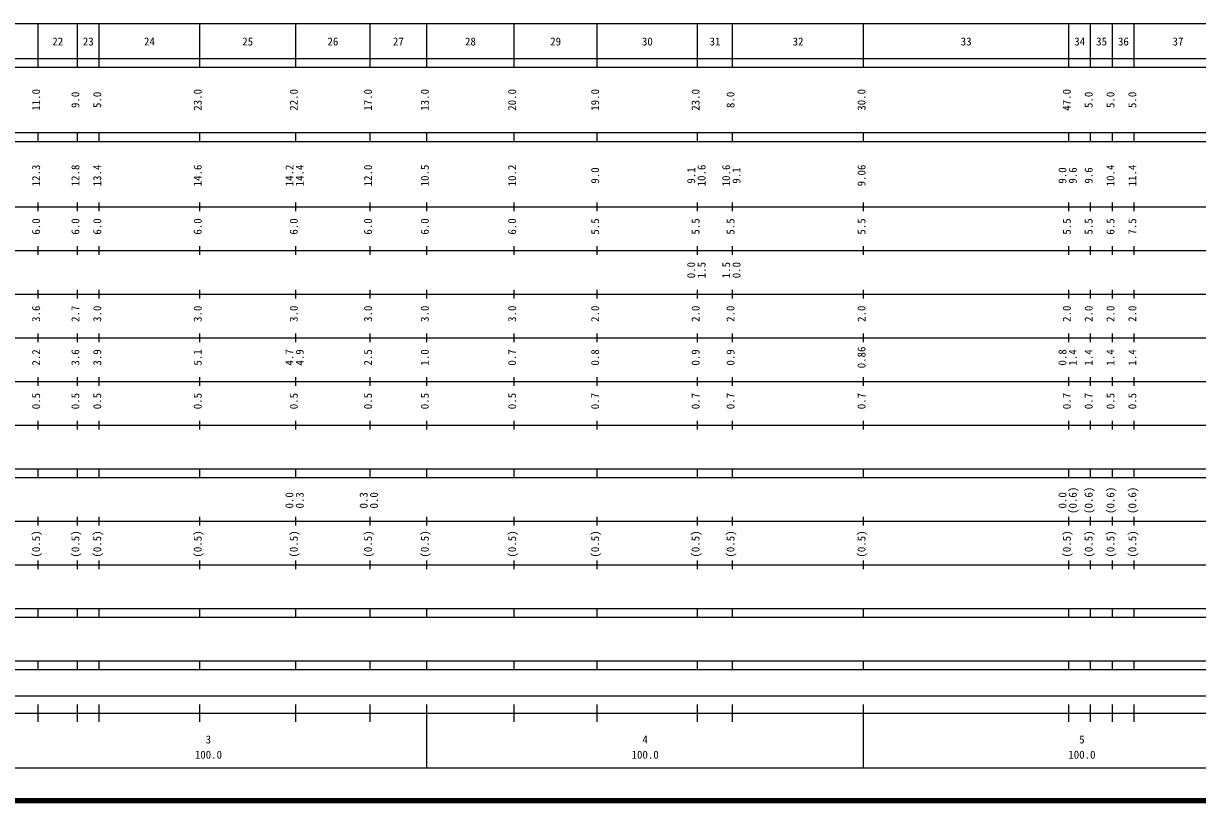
# Model space of a CAD drawing. Units: millimetres on the paper, enlarged 1000 times. Extents: x 40000 to 680000, y 20000 to 380000.
# Drawn here: x 275656 to 544471, y 20000 to 198000 of the extents above; entities that cross this region are included whole.
import ezdxf
from ezdxf.enums import TextEntityAlignment as Align

# ---------------------------------------------------------------- set-up
doc = ezdxf.new("R2010")
doc.units = ezdxf.units.MM
doc.header["$LTSCALE"] = 1000
doc.layers.add('M-TTL', color=2, linetype='Continuous', lineweight=140)
doc.layers.add('M-TTL-BAND', color=7, linetype='Continuous', lineweight=25)
doc.styles.add('ＭＳ ゴシック', font='')
doc.styles.get('ＭＳ ゴシック').set_extended_font_data('MS Gothic')

msp = doc.modelspace()

# ---------------------------------------------------------------- linework, layer by layer
at = {"layer": 'M-TTL'}
msp.add_line((40000, 20000), (680000, 20000), dxfattribs=at)
at = {"layer": 'M-TTL-BAND'}
for p, q in [((68000, 198000), (579000, 198000)), ((279000, 188000), (279000, 198000)), ((288000, 188000), (288000, 198000)), ((293000, 188000), (293000, 198000)), ((316000, 188000), (316000, 198000)), ((338000, 188000), (338000, 198000)), ((355000, 188000), (355000, 198000)), ((368000, 188000), (368000, 198000)), ((388000, 188000), (388000, 198000)), ((407000, 188000), (407000, 198000)), ((430000, 188000), (430000, 198000)), ((438000, 188000), (438000, 198000)), ((468000, 188000), (468000, 198000)), ((515000, 188000), (515000, 198000)), ((520000, 188000), (520000, 198000)), ((525000, 188000), (525000, 198000)), ((530000, 188000), (530000, 198000)), ((40000, 190000), (579000, 190000)), ((40000, 188000), (579000, 188000)), ((40000, 173000), (579000, 173000)), ((279000, 171000), (279000, 173000)), ((288000, 171000), (288000, 173000)), ((293000, 171000), (293000, 173000)), ((316000, 171000), (316000, 173000)), ((338000, 171000), (338000, 173000)), ((355000, 171000), (355000, 173000)), ((368000, 171000), (368000, 173000)), ((388000, 171000), (388000, 173000)), ((407000, 171000), (407000, 173000)), ((430000, 171000), (430000, 173000)), ((438000, 171000), (438000, 173000)), ((468000, 171000), (468000, 173000)), ((515000, 171000), (515000, 173000)), ((520000, 171000), (520000, 173000)), ((525000, 171000), (525000, 173000)), ((530000, 171000), (530000, 173000)), ((40000, 171000), (579000, 171000)), ((40000, 156000), (579000, 156000)), ((279000, 155000), (279000, 157000)), ((288000, 155000), (288000, 157000)), ((293000, 155000), (293000, 157000)), ((316000, 155000), (316000, 157000)), ((338000, 155000), (338000, 157000)), ((355000, 155000), (355000, 157000)), ((368000, 155000), (368000, 157000)), ((388000, 155000), (388000, 157000)), ((407000, 155000), (407000, 157000)), ((430000, 155000), (430000, 157000)), ((438000, 155000), (438000, 157000)), ((468000, 155000), (468000, 157000)), ((515000, 155000), (515000, 157000)), ((520000, 155000), (520000, 157000)), ((525000, 155000), (525000, 157000)), ((530000, 155000), (530000, 157000)), ((46000, 146000), (579000, 146000)), ((279000, 145000), (279000, 147000)), ((288000, 145000), (288000, 147000)), ((293000, 145000), (293000, 147000)), ((316000, 145000), (316000, 147000)), ((338000, 145000), (338000, 147000)), ((355000, 145000), (355000, 147000)), ((368000, 145000), (368000, 147000)), ((388000, 145000), (388000, 147000)), ((407000, 145000), (407000, 147000)), ((430000, 145000), (430000, 147000)), ((438000, 145000), (438000, 147000)), ((468000, 145000), (468000, 147000)), ((515000, 145000), (515000, 147000)), ((520000, 145000), (520000, 147000)), ((525000, 145000), (525000, 147000)), ((530000, 145000), (530000, 147000)), ((52000, 136000), (579000, 136000)), ((279000, 135000), (279000, 137000)), ((288000, 135000), (288000, 137000)), ((293000, 135000), (293000, 137000)), ((316000, 135000), (316000, 137000)), ((338000, 135000), (338000, 137000)), ((355000, 135000), (355000, 137000)), ((368000, 135000), (368000, 137000)), ((388000, 135000), (388000, 137000)), ((407000, 135000), (407000, 137000)), ((430000, 135000), (430000, 137000)), ((438000, 135000), (438000, 137000)), ((468000, 135000), (468000, 137000)), ((515000, 135000), (515000, 137000)), ((520000, 135000), (520000, 137000)), ((525000, 135000), (525000, 137000)), ((530000, 135000), (530000, 137000)), ((279000, 125000), (279000, 127000)), ((288000, 125000), (288000, 127000)), ((293000, 125000), (293000, 127000)), ((316000, 125000), (316000, 127000)), ((338000, 125000), (338000, 127000)), ((355000, 125000), (355000, 127000)), ((368000, 125000), (368000, 127000)), ((388000, 125000), (388000, 127000)), ((407000, 125000), (407000, 127000)), ((430000, 125000), (430000, 127000)), ((438000, 125000), (438000, 127000)), ((468000, 125000), (468000, 127000)), ((515000, 125000), (515000, 127000)), ((520000, 125000), (520000, 127000)), ((525000, 125000), (525000, 127000)), ((530000, 125000), (530000, 127000)), ((46000, 126000), (579000, 126000)), ((52000, 116000), (579000, 116000)), ((279000, 115000), (279000, 117000)), ((288000, 115000), (288000, 117000)), ((293000, 115000), (293000, 117000)), ((316000, 115000), (316000, 117000)), ((338000, 115000), (338000, 117000)), ((355000, 115000), (355000, 117000)), ((368000, 115000), (368000, 117000)), ((388000, 115000), (388000, 117000)), ((407000, 115000), (407000, 117000)), ((430000, 115000), (430000, 117000)), ((438000, 115000), (438000, 117000)), ((468000, 115000), (468000, 117000)), ((515000, 115000), (515000, 117000)), ((520000, 115000), (520000, 117000)), ((525000, 115000), (525000, 117000)), ((530000, 115000), (530000, 117000)), ((46000, 106000), (579000, 106000)), ((279000, 105000), (279000, 107000)), ((288000, 105000), (288000, 107000)), ((293000, 105000), (293000, 107000)), ((316000, 105000), (316000, 107000)), ((338000, 105000), (338000, 107000)), ((355000, 105000), (355000, 107000)), ((368000, 105000), (368000, 107000)), ((388000, 105000), (388000, 107000)), ((407000, 105000), (407000, 107000)), ((430000, 105000), (430000, 107000)), ((438000, 105000), (438000, 107000)), ((468000, 105000), (468000, 107000)), ((515000, 105000), (515000, 107000)), ((520000, 105000), (520000, 107000)), ((525000, 105000), (525000, 107000)), ((530000, 105000), (530000, 107000)), ((40000, 96000), (579000, 96000)), ((279000, 94000), (279000, 96000)), ((288000, 94000), (288000, 96000)), ((293000, 94000), (293000, 96000)), ((316000, 94000), (316000, 96000)), ((338000, 94000), (338000, 96000)), ((355000, 94000), (355000, 96000)), ((368000, 94000), (368000, 96000)), ((388000, 94000), (388000, 96000)), ((407000, 94000), (407000, 96000)), ((430000, 94000), (430000, 96000)), ((438000, 94000), (438000, 96000)), ((468000, 94000), (468000, 96000)), ((515000, 94000), (515000, 96000)), ((520000, 94000), (520000, 96000)), ((525000, 94000), (525000, 96000)), ((530000, 94000), (530000, 96000)), ((40000, 94000), (579000, 94000)), ((49000, 84000), (579000, 84000)), ((279000, 83000), (279000, 85000)), ((288000, 83000), (288000, 85000)), ((293000, 83000), (293000, 85000)), ((316000, 83000), (316000, 85000)), ((338000, 83000), (338000, 85000)), ((355000, 83000), (355000, 85000)), ((368000, 83000), (368000, 85000)), ((388000, 83000), (388000, 85000)), ((407000, 83000), (407000, 85000)), ((430000, 83000), (430000, 85000)), ((438000, 83000), (438000, 85000)), ((468000, 83000), (468000, 85000)), ((515000, 83000), (515000, 85000)), ((520000, 83000), (520000, 85000)), ((525000, 83000), (525000, 85000)), ((530000, 83000), (530000, 85000)), ((40000, 74000), (579000, 74000)), ((279000, 73000), (279000, 75000)), ((288000, 73000), (288000, 75000)), ((293000, 73000), (293000, 75000)), ((316000, 73000), (316000, 75000)), ((338000, 73000), (338000, 75000)), ((355000, 73000), (355000, 75000)), ((368000, 73000), (368000, 75000)), ((388000, 73000), (388000, 75000)), ((407000, 73000), (407000, 75000)), ((430000, 73000), (430000, 75000)), ((438000, 73000), (438000, 75000)), ((468000, 73000), (468000, 75000)), ((515000, 73000), (515000, 75000)), ((520000, 73000), (520000, 75000)), ((525000, 73000), (525000, 75000)), ((530000, 73000), (530000, 75000)), ((40000, 64000), (579000, 64000)), ((40000, 62000), (579000, 62000)), ((279000, 62000), (279000, 64000)), ((288000, 62000), (288000, 64000)), ((293000, 62000), (293000, 64000)), ((316000, 62000), (316000, 64000)), ((338000, 62000), (338000, 64000)), ((355000, 62000), (355000, 64000)), ((368000, 62000), (368000, 64000)), ((388000, 62000), (388000, 64000)), ((407000, 62000), (407000, 64000)), ((430000, 62000), (430000, 64000)), ((438000, 62000), (438000, 64000)), ((468000, 62000), (468000, 64000)), ((515000, 62000), (515000, 64000)), ((520000, 62000), (520000, 64000)), ((525000, 62000), (525000, 64000)), ((530000, 62000), (530000, 64000)), ((40000, 52000), (579000, 52000)), ((279000, 50000), (279000, 52000)), ((288000, 50000), (288000, 52000)), ((293000, 50000), (293000, 52000)), ((316000, 50000), (316000, 52000)), ((338000, 50000), (338000, 52000)), ((355000, 50000), (355000, 52000)), ((368000, 50000), (368000, 52000)), ((388000, 50000), (388000, 52000)), ((407000, 50000), (407000, 52000)), ((430000, 50000), (430000, 52000)), ((438000, 50000), (438000, 52000)), ((468000, 50000), (468000, 52000)), ((515000, 50000), (515000, 52000)), ((520000, 50000), (520000, 52000)), ((525000, 50000), (525000, 52000)), ((530000, 50000), (530000, 52000)), ((40000, 50000), (579000, 50000)), ((71000, 44000), (566000, 44000)), ((279000, 38000), (279000, 42000)), ((288000, 38000), (288000, 42000)), ((293000, 38000), (293000, 42000)), ((316000, 38000), (316000, 42000)), ((338000, 38000), (338000, 42000)), ((355000, 38000), (355000, 42000)), ((368000, 27500), (368000, 42000)), ((388000, 38000), (388000, 42000)), ((407000, 38000), (407000, 42000)), ((430000, 38000), (430000, 42000)), ((438000, 38000), (438000, 42000)), ((468000, 27500), (468000, 42000)), ((515000, 38000), (515000, 42000)), ((520000, 38000), (520000, 42000)), ((525000, 38000), (525000, 42000)), ((530000, 38000), (530000, 42000)), ((40000, 40000), (579000, 40000)), ((68000, 27500), (579000, 27500))]:
    msp.add_line(p, q, dxfattribs=at)

# ---------------------------------------------------------------- texts
at = {"layer": 'M-TTL-BAND', "style": 'ＭＳ ゴシック'}
for s, p in [('22', (283500, 192405)), ('23', (290500, 192405)), ('24', (304500, 192405)), ('25', (327000, 192405)), ('26', (346500, 192405)), ('27', (361500, 192405)), ('28', (378000, 192405)), ('29', (397500, 192405)), ('30', (418500, 192405)), ('31', (434000, 192405)), ('32', (453000, 192405)), ('33', (491500, 192405)), ('34', (517500, 192405)), ('35', (522500, 192405)), ('36', (527500, 192405)), ('37', (540000, 192405)), ('3', (318000, 32523)), ('4', (418000, 32523)), ('5', (518000, 32523)), ('100.0', (318000, 29033)), ('100.0', (418000, 29033)), ('100.0', (518000, 29033))]:
    msp.add_text(s, height=1833, dxfattribs=at).set_placement(p, align=Align.BOTTOM_CENTER)
for s, p in [('11.0', (280000, 180500)), ('23.0', (317000, 180500)), ('22.0', (339000, 180500)), ('17.0', (356000, 180500)), ('13.0', (369000, 180500)), ('20.0', (389000, 180500)), ('19.0', (408000, 180500)), ('23.0', (431000, 180500)), ('30.0', (469000, 180500)), ('47.0', (516000, 180500)), ('9.0', (289000, 180500)), ('5.0', (294000, 180500)), ('8.0', (439000, 180500)), ('5.0', (521000, 180500)), ('5.0', (526000, 180500)), ('5.0', (531000, 180500)), ('12.3', (280000, 163174)), ('12.8', (289000, 163174)), ('13.4', (294000, 163174)), ('14.6', (317000, 163174)), ('14.2', (338000, 163174)), ('14.4', (340370, 163174)), ('12.0', (356000, 163174)), ('10.5', (369000, 163174)), ('10.2', (389000, 163174)), ('9.0', (408000, 163174)), ('9.1', (430000, 163174)), ('10.6', (432370, 163174)), ('10.6', (438000, 163174)), ('9.1', (440370, 163174)), ('9.06', (469000, 163174)), ('9.0', (515000, 163174)), ('9.6', (517370, 163174)), ('9.6', (521000, 163174)), ('10.4', (526000, 163174)), ('11.4', (531000, 163174)), ('6.0', (280000, 151500)), ('6.0', (289000, 151500)), ('6.0', (294000, 151500)), ('6.0', (317000, 151500)), ('6.0', (339000, 151500)), ('6.0', (356000, 151500)), ('6.0', (369000, 151500)), ('6.0', (389000, 151500)), ('5.5', (408000, 151500)), ('5.5', (431000, 151500)), ('5.5', (439000, 151500)), ('5.5', (469000, 151500)), ('5.5', (516000, 151500)), ('5.5', (521000, 151500)), ('6.5', (526000, 151500)), ('7.5', (531000, 151500)), ('0.0', (430000, 141500)), ('1.5', (432370, 141500)), ('1.5', (438000, 141500)), ('0.0', (440370, 141500)), ('3.6', (280000, 131500)), ('2.7', (289000, 131500)), ('3.0', (294000, 131500)), ('3.0', (317000, 131500)), ('3.0', (339000, 131500)), ('3.0', (356000, 131500)), ('3.0', (369000, 131500)), ('3.0', (389000, 131500)), ('2.0', (408000, 131500)), ('2.0', (431000, 131500)), ('2.0', (439000, 131500)), ('2.0', (469000, 131500)), ('2.0', (516000, 131500)), ('2.0', (521000, 131500)), ('2.0', (526000, 131500)), ('2.0', (531000, 131500)), ('0.86', (469000, 121500)), ('2.2', (280000, 121500)), ('3.6', (289000, 121500)), ('3.9', (294000, 121500)), ('5.1', (317000, 121500)), ('4.7', (338000, 121500)), ('4.9', (340370, 121500)), ('2.5', (356000, 121500)), ('1.0', (369000, 121500)), ('0.7', (389000, 121500)), ('0.8', (408000, 121500)), ('0.9', (431000, 121500)), ('0.9', (439000, 121500)), ('0.8', (515000, 121500)), ('1.4', (517370, 121500)), ('1.4', (521000, 121500)), ('1.4', (526000, 121500)), ('1.4', (531000, 121500)), ('0.5', (280000, 111500)), ('0.5', (289000, 111500)), ('0.5', (294000, 111500)), ('0.5', (317000, 111500)), ('0.5', (339000, 111500)), ('0.5', (356000, 111500)), ('0.5', (369000, 111500)), ('0.5', (389000, 111500)), ('0.7', (408000, 111500)), ('0.7', (431000, 111500)), ('0.7', (439000, 111500)), ('0.7', (469000, 111500)), ('0.7', (516000, 111500)), ('0.7', (521000, 111500)), ('0.5', (526000, 111500)), ('0.5', (531000, 111500)), ('(0.6)', (517370, 88764)), ('(0.6)', (521000, 88764)), ('(0.6)', (526000, 88764)), ('(0.6)', (531000, 88764)), ('0.0', (338000, 88764)), ('0.3', (340370, 88764)), ('0.3', (355000, 88764)), ('0.0', (357370, 88764)), ('0.0', (515000, 88764)), ('(0.5)', (280000, 78764)), ('(0.5)', (289000, 78764)), ('(0.5)', (294000, 78764)), ('(0.5)', (317000, 78764)), ('(0.5)', (339000, 78764)), ('(0.5)', (356000, 78764)), ('(0.5)', (369000, 78764)), ('(0.5)', (389000, 78764)), ('(0.5)', (408000, 78764)), ('(0.5)', (431000, 78764)), ('(0.5)', (439000, 78764)), ('(0.5)', (469000, 78764)), ('(0.5)', (516000, 78764)), ('(0.5)', (521000, 78764)), ('(0.5)', (526000, 78764)), ('(0.5)', (531000, 78764))]:
    msp.add_text(s, height=1833, rotation=90, dxfattribs=at).set_placement(p, align=Align.BOTTOM_CENTER)

doc.saveas('drawing.dxf')
